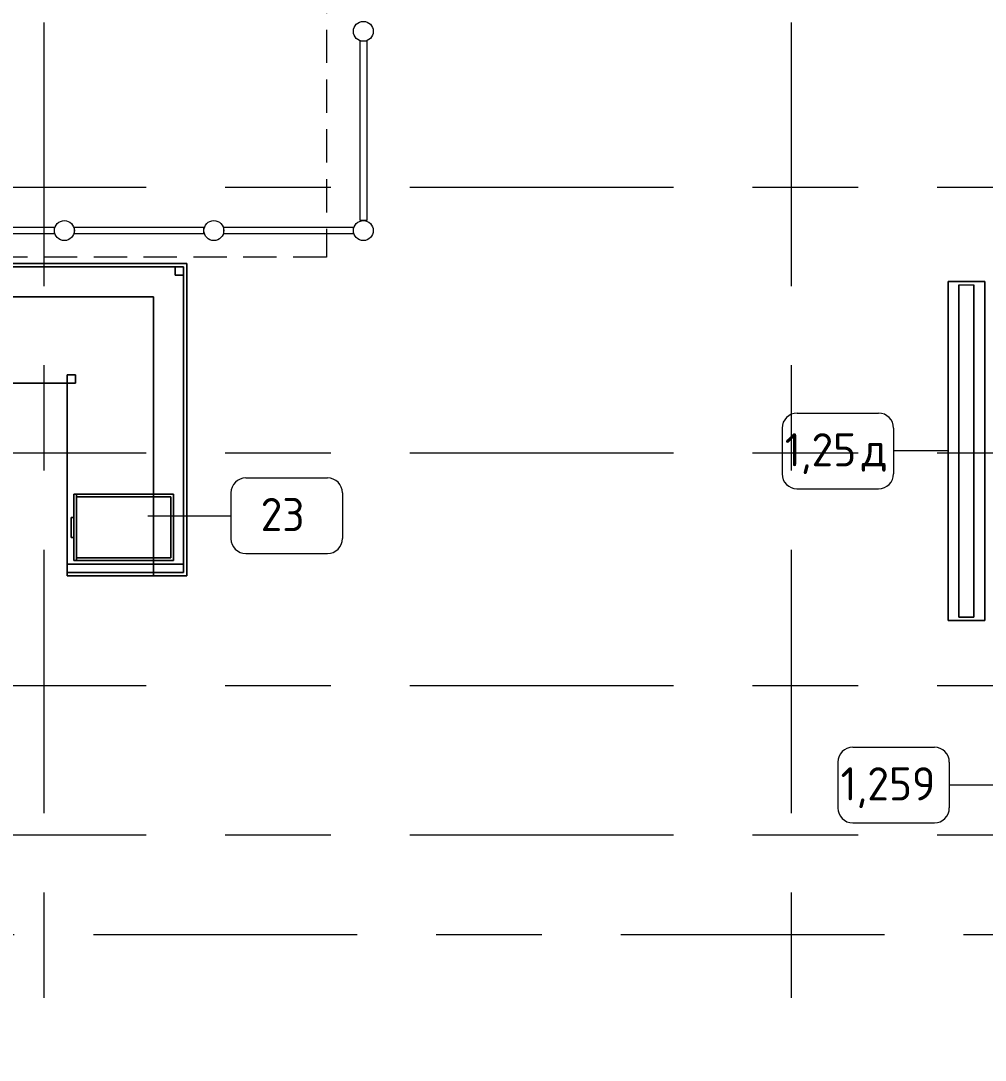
# Model space of a CAD drawing. Header units: millimetres. Extents: x -3724 to 231642, y -8553 to 29017.
# Drawn here: x 7870 to 13676, y 9743 to 16003 of the extents above; entities that cross this region are included whole.
import ezdxf

# ---------------------------------------------------------------- set-up
doc = ezdxf.new("R2010")
doc.units = ezdxf.units.MM
doc.linetypes.add('ADSK_Штрих_ш2 п1', pattern=[300, 200, -100])
doc.linetypes.add('Осевая', pattern=[3175, 635, -476.25, 1587.5, -476.25])
for name, color, linetype, lineweight in [('A-DETL', 7, 'Continuous', 9), ('A-DETL-1', 7, 'ADSK_Штрих_ш2 п1', 9), ('I-FURN-IDEN', 7, 'Continuous', 9), ('I-WALL', 7, 'Continuous', 9), ('Оси-2', 7, 'Осевая', 9)]:
    doc.layers.add(name, color=color, linetype=linetype, lineweight=lineweight)
doc.layers.add('I-FURN-1', color=9, linetype='Continuous', lineweight=9, true_color=0x808080)
doc.styles.add('GOST Common', font='GOST_Common.ttf', dxfattribs={"height": 200})

# ---------------------------------------------------------------- blocks, each defined once
blk = doc.blocks.new('Вешалка - 1_25д-29776957-План расстановки мебели и оборудования 1 этажа в осях 1-12')
at = {"layer": 'I-FURN-1'}
for p, q in [((1020.2, 110.2), (-1020.2, 110.2)), ((-1020.2, 110.2), (-1020.2, -110.2)), ((-1020.2, -110.2), (-1020.2, 110.2)), ((-1020.2, 110.2), (1020.2, 110.2)), ((1020.2, -110.2), (1020.2, 110.2)), ((1020.2, 110.2), (1020.2, -110.2)), ((-1000.5, -46), (-1000.5, 44.4)), ((-1000.5, -46), (-1000.5, 44.4)), ((-1000.5, 44.4), (1000.4, 44.4)), ((1000.4, 44.4), (-1000.5, 44.4)), ((1000.4, 44.4), (1000.4, -46)), ((1000.4, -46), (1000.4, 44.4)), ((-1000.5, -46), (1000.4, -46)), ((1000.4, -46), (-1000.5, -46)), ((-1020.2, -110.2), (1020.2, -110.2)), ((1020.2, -110.2), (-1020.2, -110.2))]:
    blk.add_line(p, q, dxfattribs=at)
blk = doc.blocks.new('Рецепция на входе - Рецепция на входе-32031124-План расстановки мебели и оборудования 1 этажа в осях 1-12')
at = {"layer": 'I-FURN-1'}
for p, q in [((-1040, 940), (-1040, 740)), ((1040, 940), (-1040, 940)), ((-1040, 940), (1040, 940)), ((-1040, 740), (-1040, 940)), ((1040, 940), (-1040, 940)), ((-1040, 940), (-1040, 740)), ((-1040, 740), (-1040, 940)), ((-1040, 940), (1040, 940)), ((1040, -940), (1040, 940)), ((1040, 940), (1040, -940)), ((1040, -940), (1040, 940)), ((1040, 940), (1040, -940)), ((-970, 920), (-1020, 920)), ((-1020, 920), (-1020, 740)), ((-1020, 740), (-1020, 920)), ((-1020, 920), (-970, 920)), ((-1020, 740), (-1020, 920)), ((-1020, 920), (1020, 920)), ((-970, 920), (-1020, 920)), ((-1020, 920), (-1020, 740)), ((-1020, 920), (-1020, 740)), ((1020, 920), (-1020, 920)), ((-1020, 920), (1020, 920)), ((-1020, 740), (-1020, 920)), ((-970, 740), (-970, 920)), ((-970, 920), (-970, 740)), ((970, 920), (-970, 920)), ((1020, 920), (970, 920)), ((970, 920), (970, 870)), ((970, 870), (970, 920)), ((970, 920), (1020, 920)), ((1020, 920), (970, 920)), ((1020, 870), (1020, 920)), ((1020, 920), (1020, 870)), ((1020, 920), (1020, -920)), ((1020, 870), (1020, 920)), ((1020, -920), (1020, 920)), ((1020, 920), (1020, -920)), ((-540, 860), (-940, 860)), ((-940, 860), (-940, 740)), ((-940, 740), (-940, 860)), ((-940, 860), (-540, 860)), ((-540, 860), (-940, 860)), ((-940, 860), (-940, 740)), ((-940, 740), (-940, 860)), ((-940, 860), (-540, 860)), ((-540, 860), (-940, 860)), ((-940, 860), (-940, 740)), ((-940, 740), (-940, 860)), ((-940, 860), (-540, 860)), ((-924, 740), (-924, 844)), ((-924, 844), (-556, 844)), ((-556, 844), (-924, 844)), ((-924, 844), (-924, 740)), ((-556, 844), (-556, 740)), ((-556, 740), (-556, 844)), ((-540, 740), (-540, 860)), ((-540, 860), (-540, 740)), ((-540, 740), (-540, 860)), ((-540, 860), (-540, 740)), ((-540, 740), (-540, 860)), ((-540, 860), (-540, 740)), ((970, 870), (1020, 870)), ((1020, 870), (970, 870)), ((1020, -870), (1020, 870)), ((-1040, 740), (840, 740)), ((840, 740), (-1040, 740)), ((-1040, 740), (-1040, 220)), ((-1040, 220), (-1040, 740)), ((-1020, 740), (-1020, 220)), ((-1020, 220), (-1020, 740)), ((-1020, 220), (-1020, 740)), ((-1020, 740), (-1020, 220)), ((-1020, 740), (-1020, 220)), ((-1020, 220), (-1020, 740)), ((-970, 220), (-970, 740)), ((-970, 740), (-970, 220)), ((-940, 740), (-940, 276)), ((-940, 276), (-940, 740)), ((-940, 740), (-940, 276)), ((-940, 276), (-940, 740)), ((-940, 740), (-940, 260)), ((-940, 260), (-940, 740)), ((-924, 276), (-924, 740)), ((-924, 740), (-924, 276)), ((-556, 740), (-556, 276)), ((-556, 276), (-556, 740)), ((-540, 276), (-540, 740)), ((-540, 740), (-540, 276)), ((-540, 276), (-540, 740)), ((-540, 740), (-540, 276)), ((-540, 260), (-540, 740)), ((-540, 740), (-540, 260)), ((840, 740), (840, -940)), ((840, -940), (840, 740)), ((-924, 276), (-940, 276)), ((-940, 276), (-940, 260)), ((-940, 260), (-940, 276)), ((-940, 276), (-924, 276)), ((-540, 276), (-940, 276)), ((-940, 276), (-940, 260)), ((-940, 260), (-940, 276)), ((-940, 276), (-924, 276)), ((-924, 276), (-940, 276)), ((-940, 276), (-940, 260)), ((-940, 260), (-940, 276)), ((-940, 276), (-924, 276)), ((-940, 276), (-924, 276)), ((-924, 276), (-940, 276)), ((-940, 276), (-940, 260)), ((-940, 260), (-940, 276)), ((-940, 260), (-800, 260)), ((-800, 260), (-940, 260)), ((-940, 260), (-540, 260)), ((-800, 260), (-940, 260)), ((-940, 260), (-800, 260)), ((-800, 260), (-940, 260)), ((-940, 260), (-800, 260)), ((-800, 260), (-940, 260)), ((-940, 260), (-540, 260)), ((-540, 260), (-940, 260)), ((-556, 276), (-924, 276)), ((-924, 276), (-556, 276)), ((-924, 276), (-556, 276)), ((-556, 276), (-924, 276)), ((-924, 276), (-556, 276)), ((-680, 260), (-800, 260)), ((-800, 260), (-800, 245)), ((-800, 245), (-800, 260)), ((-800, 260), (-680, 260)), ((-680, 260), (-800, 260)), ((-800, 260), (-800, 245)), ((-800, 245), (-800, 260)), ((-800, 260), (-680, 260)), ((-680, 260), (-800, 260)), ((-800, 260), (-800, 245)), ((-800, 245), (-800, 260)), ((-800, 260), (-680, 260)), ((-800, 260), (-680, 260)), ((-680, 260), (-800, 260)), ((-680, 260), (-800, 260)), ((-800, 260), (-680, 260)), ((-680, 260), (-800, 260)), ((-800, 260), (-680, 260)), ((-680, 260), (-800, 260)), ((-680, 245), (-680, 260)), ((-680, 260), (-680, 245)), ((-680, 245), (-680, 260)), ((-680, 260), (-680, 245)), ((-680, 245), (-680, 260)), ((-680, 260), (-680, 245)), ((-680, 260), (-540, 260)), ((-540, 260), (-680, 260)), ((-540, 260), (-680, 260)), ((-680, 260), (-540, 260)), ((-540, 260), (-680, 260)), ((-680, 260), (-540, 260)), ((-540, 260), (-680, 260)), ((-540, 276), (-556, 276)), ((-556, 276), (-540, 276)), ((-556, 276), (-540, 276)), ((-540, 276), (-556, 276)), ((-556, 276), (-540, 276)), ((-556, 276), (-540, 276)), ((-540, 276), (-556, 276)), ((-540, 260), (-540, 276)), ((-540, 276), (-540, 260)), ((-540, 260), (-540, 276)), ((-540, 276), (-540, 260)), ((-540, 260), (-540, 276)), ((-540, 276), (-540, 260)), ((-540, 260), (-540, 276)), ((-540, 276), (-540, 260)), ((370, 270), (320, 270)), ((320, 270), (320, 220)), ((320, 220), (320, 270)), ((320, 270), (370, 270)), ((370, 220), (370, 270)), ((370, 270), (370, 220)), ((-1040, 220), (-1020, 220)), ((-1020, 220), (-1040, 220)), ((-1020, 220), (-970, 220)), ((-970, 220), (-1020, 220)), ((-1020, 220), (320, 220)), ((320, 220), (-1020, 220)), ((-800, 245), (-680, 245)), ((-680, 245), (-800, 245)), ((-800, 245), (-680, 245)), ((-680, 245), (-800, 245)), ((-800, 245), (-680, 245)), ((-680, 245), (-800, 245)), ((320, 220), (370, 220)), ((370, 220), (320, 220)), ((320, 220), (320, -920)), ((320, -920), (320, 220)), ((375.4, -448.3), (359.4, -448.3)), ((359.4, -448.3), (359.4, -588.3)), ((359.4, -588.3), (359.4, -448.3)), ((359.4, -448.3), (375.4, -448.3)), ((375.4, -448.3), (359.4, -448.3)), ((359.4, -448.3), (359.4, -848.3)), ((359.4, -588.3), (359.4, -448.3)), ((359.4, -448.3), (375.4, -448.3)), ((375.4, -448.3), (359.4, -448.3)), ((359.4, -448.3), (359.4, -588.3)), ((359.4, -588.3), (359.4, -448.3)), ((359.4, -448.3), (375.4, -448.3)), ((375.4, -448.3), (359.4, -448.3)), ((359.4, -448.3), (359.4, -588.3)), ((359.4, -588.3), (359.4, -448.3)), ((359.4, -448.3), (375.4, -448.3)), ((840, -448.3), (359.4, -448.3)), ((359.4, -448.3), (359.4, -848.3)), ((359.4, -848.3), (359.4, -448.3)), ((359.4, -448.3), (840, -448.3)), ((375.4, -464.3), (375.4, -448.3)), ((375.4, -448.3), (375.4, -464.3)), ((375.4, -848.3), (375.4, -448.3)), ((375.4, -448.3), (375.4, -464.3)), ((375.4, -464.3), (375.4, -448.3)), ((375.4, -448.3), (375.4, -464.3)), ((840, -448.3), (375.4, -448.3)), ((375.4, -448.3), (375.4, -464.3)), ((375.4, -464.3), (375.4, -448.3)), ((375.4, -448.3), (840, -448.3)), ((840, -448.3), (375.4, -448.3)), ((375.4, -448.3), (840, -448.3)), ((375.4, -832.3), (375.4, -464.3)), ((375.4, -464.3), (375.4, -832.3)), ((375.4, -464.3), (375.4, -832.3)), ((375.4, -832.3), (375.4, -464.3)), ((375.4, -464.3), (375.4, -832.3)), ((375.4, -464.3), (840, -464.3)), ((840, -464.3), (375.4, -464.3)), ((959.4, -448.3), (840, -448.3)), ((840, -448.3), (959.4, -448.3)), ((959.4, -448.3), (840, -448.3)), ((840, -448.3), (959.4, -448.3)), ((959.4, -448.3), (840, -448.3)), ((840, -448.3), (959.4, -448.3)), ((840, -464.3), (943.4, -464.3)), ((943.4, -464.3), (840, -464.3)), ((943.4, -464.3), (943.4, -832.3)), ((943.4, -832.3), (943.4, -464.3)), ((959.4, -848.3), (959.4, -448.3)), ((959.4, -448.3), (959.4, -848.3)), ((959.4, -848.3), (959.4, -448.3)), ((959.4, -448.3), (959.4, -848.3)), ((959.4, -848.3), (959.4, -448.3)), ((959.4, -448.3), (959.4, -848.3)), ((359.4, -588.3), (344.4, -588.3)), ((344.4, -588.3), (344.4, -708.3)), ((344.4, -708.3), (344.4, -588.3)), ((344.4, -588.3), (359.4, -588.3)), ((359.4, -588.3), (344.4, -588.3)), ((344.4, -588.3), (344.4, -708.3)), ((344.4, -708.3), (344.4, -588.3)), ((344.4, -588.3), (359.4, -588.3)), ((359.4, -588.3), (344.4, -588.3)), ((344.4, -588.3), (344.4, -708.3)), ((344.4, -708.3), (344.4, -588.3)), ((344.4, -588.3), (359.4, -588.3)), ((359.4, -708.3), (359.4, -588.3)), ((359.4, -588.3), (359.4, -708.3)), ((359.4, -708.3), (359.4, -588.3)), ((359.4, -588.3), (359.4, -708.3)), ((359.4, -708.3), (359.4, -588.3)), ((359.4, -588.3), (359.4, -708.3)), ((359.4, -588.3), (359.4, -708.3)), ((359.4, -708.3), (359.4, -588.3)), ((359.4, -708.3), (359.4, -588.3)), ((359.4, -588.3), (359.4, -708.3)), ((359.4, -708.3), (359.4, -588.3)), ((359.4, -588.3), (359.4, -708.3)), ((359.4, -708.3), (359.4, -588.3)), ((344.4, -708.3), (359.4, -708.3)), ((359.4, -708.3), (344.4, -708.3)), ((344.4, -708.3), (359.4, -708.3)), ((359.4, -708.3), (344.4, -708.3)), ((344.4, -708.3), (359.4, -708.3)), ((359.4, -708.3), (344.4, -708.3)), ((359.4, -708.3), (359.4, -848.3)), ((359.4, -848.3), (359.4, -708.3)), ((359.4, -848.3), (359.4, -708.3)), ((359.4, -708.3), (359.4, -848.3)), ((359.4, -848.3), (359.4, -708.3)), ((359.4, -708.3), (359.4, -848.3)), ((359.4, -848.3), (359.4, -708.3)), ((840, -870), (320, -870)), ((320, -870), (320, -920)), ((320, -920), (320, -870)), ((320, -870), (840, -870)), ((359.4, -848.3), (375.4, -848.3)), ((375.4, -848.3), (359.4, -848.3)), ((359.4, -848.3), (375.4, -848.3)), ((375.4, -848.3), (359.4, -848.3)), ((359.4, -848.3), (375.4, -848.3)), ((375.4, -848.3), (359.4, -848.3)), ((359.4, -848.3), (375.4, -848.3)), ((375.4, -848.3), (359.4, -848.3)), ((359.4, -848.3), (840, -848.3)), ((840, -848.3), (359.4, -848.3)), ((375.4, -848.3), (375.4, -832.3)), ((375.4, -832.3), (375.4, -848.3)), ((375.4, -832.3), (375.4, -848.3)), ((375.4, -848.3), (375.4, -832.3)), ((375.4, -832.3), (375.4, -848.3)), ((840, -832.3), (375.4, -832.3)), ((375.4, -832.3), (375.4, -848.3)), ((375.4, -848.3), (375.4, -832.3)), ((375.4, -832.3), (840, -832.3)), ((375.4, -848.3), (840, -848.3)), ((840, -848.3), (375.4, -848.3)), ((375.4, -848.3), (840, -848.3)), ((840, -848.3), (375.4, -848.3)), ((943.4, -832.3), (840, -832.3)), ((840, -832.3), (943.4, -832.3)), ((840, -848.3), (959.4, -848.3)), ((959.4, -848.3), (840, -848.3)), ((840, -848.3), (959.4, -848.3)), ((959.4, -848.3), (840, -848.3)), ((840, -848.3), (959.4, -848.3)), ((959.4, -848.3), (840, -848.3)), ((1020, -870), (840, -870)), ((840, -870), (1020, -870)), ((1020, -920), (1020, -870)), ((1020, -870), (1020, -920)), ((1020, -920), (1020, -870)), ((320, -920), (840, -920)), ((840, -920), (320, -920)), ((840, -920), (320, -920)), ((320, -920), (320, -940)), ((320, -940), (320, -920)), ((320, -920), (840, -920)), ((320, -920), (840, -920)), ((840, -920), (320, -920)), ((840, -920), (1020, -920)), ((1020, -920), (840, -920)), ((1020, -920), (840, -920)), ((840, -920), (1020, -920)), ((840, -920), (1020, -920)), ((1020, -920), (840, -920)), ((320, -940), (840, -940)), ((840, -940), (320, -940)), ((840, -940), (1040, -940)), ((1040, -940), (840, -940)), ((840, -940), (1020, -940)), ((1020, -940), (840, -940)), ((1020, -940), (1040, -940)), ((1040, -940), (1020, -940))]:
    blk.add_line(p, q, dxfattribs=at)
blk = doc.blocks.new('Марка_Мебель - В прямоуг_Balcon_Марка-25523697-План расстановки мебели и оборудования 1 этажа в осях 1-12')
at = {"layer": 'I-FURN-IDEN'}
for p, q in [((-2.455, 2.278), (2.455, 2.278)), ((-3.355, 1.378), (-3.355, -1.384)), ((3.355, 1.378), (3.355, -1.378)), ((-2.461, -2.278), (2.455, -2.278))]:
    blk.add_line(p, q, dxfattribs=at)
for centre, radius, start, end in [((-2.455, 1.378), 0.9, 90, 180), ((2.455, 1.378), 0.9, 0, 90), ((-2.461, -1.384), 0.893, 180, 270), ((2.455, -1.378), 0.9, 270, 0)]:
    blk.add_arc(centre, radius, start, end, dxfattribs=at)

msp = doc.modelspace()

# ---------------------------------------------------------------- linework, layer by layer
at = {"layer": 'A-DETL'}
for centre in [(9932.6, 15939.2), (8132.6, 14739.2), (9032.6, 14739.2), (9932.6, 14739.2)]:
    msp.add_circle(centre, 60, dxfattribs=at)
at = {"layer": 'A-DETL-1'}
for p, q in [((9710, 20749), (9710, 14579)), ((9710, 14579), (7213, 14579))]:
    msp.add_line(p, q, dxfattribs=at)
at = {"layer": 'I-FURN-IDEN'}
for p, q in [((13453.4, 13412), (13124.8, 13412)), ((8634.1, 13022), (9135.6, 13022)), ((14230, 11400), (13460.3, 11400))]:
    msp.add_line(p, q, dxfattribs=at)
at = {"layer": 'I-WALL'}
for p, q in [((9912.6, 14799.2), (9912.6, 15879.2)), ((9952.6, 15879.2), (9912.6, 15879.2)), ((9952.6, 15879.2), (9952.6, 14799.2)), ((9952.6, 14799.2), (9912.6, 14799.2)), ((7098.5, 14759.2), (8072.6, 14759.2)), ((8072.6, 14719.2), (7098.5, 14719.2)), ((8072.6, 14719.2), (8072.6, 14759.2)), ((8192.6, 14759.2), (8972.6, 14759.2)), ((8192.6, 14719.2), (8192.6, 14759.2)), ((8972.6, 14719.2), (8192.6, 14719.2)), ((8972.6, 14719.2), (8972.6, 14759.2)), ((9092.6, 14759.2), (9872.6, 14759.2)), ((9092.6, 14719.2), (9092.6, 14759.2)), ((9872.6, 14719.2), (9092.6, 14719.2)), ((9872.6, 14719.2), (9872.6, 14759.2))]:
    msp.add_line(p, q, dxfattribs=at)
at = {"layer": 'Оси-2'}
for p, q in [((8010, 593.7), (8010, 24898.1)), ((12510, 593.7), (12510, 24898.1)), ((-423.7, 15000), (35170, 15000)), ((-423.7, 13400), (35170, 13400)), ((-423.7, 12000), (35170, 12000)), ((-423.7, 11100), (35770, 11100)), ((846.3, 10500), (35770, 10500))]:
    msp.add_line(p, q, dxfattribs=at)

# ---------------------------------------------------------------- block references
at = {"layer": 'I-FURN-1'}
msp.add_blockref('Рецепция на входе - Рецепция на входе-32031124-План расстановки мебели и оборудования 1 этажа в осях 1-12', (7830, 13600), dxfattribs=at)
at = {"layer": 'I-FURN-1', "rotation": 270.0000000000001}
msp.add_blockref('Вешалка - 1_25д-29776957-План расстановки мебели и оборудования 1 этажа в осях 1-12', (13563.6, 13412), dxfattribs=at)
at = {"layer": 'I-FURN-IDEN', "xscale": 99.99999999999993, "yscale": 99.99999999999993, "zscale": 99.99999999999993}
for p in [(12789.3, 13412), (9471.1, 13022), (13124.9, 11400)]:
    msp.add_blockref('Марка_Мебель - В прямоуг_Balcon_Марка-25523697-План расстановки мебели и оборудования 1 этажа в осях 1-12', p, dxfattribs=at)

# ---------------------------------------------------------------- texts
at = {"layer": 'I-FURN-IDEN', "char_height": 200, "attachment_point": 1, "style": 'GOST Common'}
for s, insert, width in [('1,25', (12470.3, 13519.1), 561.181), ('\\fGOST Common|b0|i0|c204|p34|;д', (12933.3, 13519.1), 176.371), ('23', (9314.1, 13129), 344.726), ('1,259', (12805.9, 11507.1), 737.552)]:
    msp.add_mtext(s, dxfattribs=dict(at, insert=insert, width=width))

doc.saveas('drawing.dxf')
